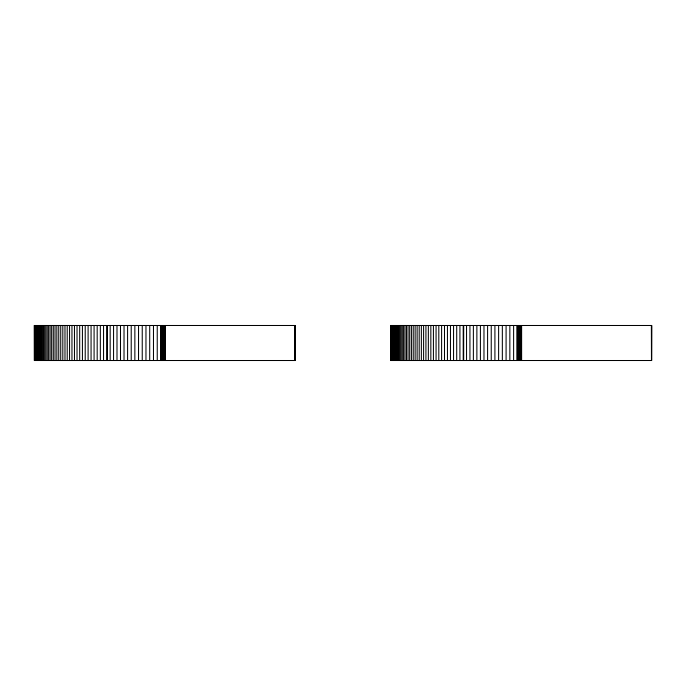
<?xml version="1.0" encoding="UTF-8"?>
<svg xmlns="http://www.w3.org/2000/svg" width="686" height="686" viewBox="0 0 686 686"><rect width="100%" height="100%" fill="white"/><g stroke="black" fill="none" stroke-linecap="round" stroke-linejoin="round"><path stroke-width="1.03" d="M34.3 325.49L295.323 325.49L295.314 360.51L34.3 360.51L34.369 325.49L34.506 360.51M390.677 325.49L651.7 325.49L651.666 360.51L390.677 360.51L390.677 325.49L390.746 360.51M651.631 325.49L651.563 360.51M651.374 325.49L651.477 360.51M521.617 325.49L521.617 360.51M521.188 325.49L521.188 360.51M520.768 325.49L520.768 360.51M520.34 325.49L520.34 360.51M519.919 325.49L519.919 360.51M519.499 325.49L519.499 360.51M519.07 325.49L519.07 360.51M518.65 325.49L518.65 360.51M518.222 325.49L518.222 360.51M517.801 325.49L517.801 360.51M517.381 325.49L517.381 360.51M516.987 325.49L516.987 360.51M513.617 325.49L513.617 360.51M509.852 325.49L509.852 360.51M506.088 325.49L506.088 360.51M502.341 325.49L502.341 360.51M498.619 325.49L498.619 360.51M494.915 325.49L494.915 360.51M491.236 325.49L491.236 360.51M487.592 325.49L487.592 360.51M483.973 325.49L483.973 360.51M480.406 325.49L480.406 360.51M476.873 325.49L476.873 360.51M473.374 325.49L473.374 360.51M469.936 325.49L469.936 360.51M466.549 325.49L466.549 360.51M463.685 325.49L463.685 360.51M463.213 325.49L463.213 360.51M459.929 325.49L459.929 360.51M456.713 325.49L456.713 360.51M453.557 325.49L453.557 360.51M450.462 325.49L450.462 360.51M447.443 325.49L447.443 360.51M444.494 325.49L444.494 360.51M441.604 325.49L441.604 360.51M438.8 325.49L438.8 360.51M436.064 325.49L436.064 360.51M433.415 325.49L433.415 360.51M430.842 325.49L430.842 360.51M428.347 325.49L428.347 360.51M425.929 325.49L425.929 360.51M423.596 325.49L423.596 360.51M421.358 325.49L421.358 360.51M419.197 325.49L419.197 360.51M417.122 325.49L417.122 360.51M415.124 325.49L415.124 360.51M413.229 325.49L413.229 360.51M411.411 325.49L411.411 360.51M409.679 325.49L409.679 360.51M408.033 325.49L408.033 360.51M406.464 325.49L406.464 360.51M404.989 325.49L404.989 360.51M403.591 325.49L403.591 360.51M402.288 325.49L402.288 360.51M401.053 325.49L401.053 360.51M399.904 325.49L399.904 360.51M398.832 325.49L398.832 360.51M397.837 325.49L397.837 360.51M396.92 325.49L396.92 360.51M396.079 325.49L396.079 360.51M395.308 325.49L395.308 360.51M394.604 325.49L394.604 360.51M393.97 325.49L393.97 360.51M393.404 325.49L393.404 360.51M392.898 325.49L392.898 360.51M392.452 325.49L392.452 360.51M392.066 325.49L392.066 360.51M391.732 325.49L391.732 360.51M391.449 325.49L391.449 360.51M391.363 325.49L391.363 360.51M391.234 325.49L391.217 360.51M391.003 325.49L391.003 360.51M390.891 325.49L390.9 360.51M295.1 325.49L295.186 360.51M294.971 325.49L294.997 360.51M294.886 325.49L294.886 360.51M294.783 325.49L294.766 360.51M294.637 325.49L294.637 360.51M165.232 325.49L165.232 360.51M164.811 325.49L164.811 360.51M164.383 325.49L164.383 360.51M163.963 325.49L163.963 360.51M163.542 325.49L163.542 360.51M163.114 325.49L163.114 360.51M162.693 325.49L162.693 360.51M162.273 325.49L162.273 360.51M161.845 325.49L161.845 360.51M161.424 325.49L161.424 360.51M160.996 325.49L160.996 360.51M160.61 325.49L160.61 360.51M157.24 325.49L157.24 360.51M153.475 325.49L153.475 360.51M149.711 325.49L149.711 360.51M145.964 325.49L145.964 360.51M142.242 325.49L142.242 360.51M138.538 325.49L138.538 360.51M134.859 325.49L134.859 360.51M131.215 325.49L131.215 360.51M127.596 325.49L127.596 360.51M124.02 325.49L124.02 360.51M120.487 325.49L120.487 360.51M116.997 325.49L116.997 360.51M113.559 325.49L113.559 360.51M110.172 325.49L110.172 360.51M107.308 325.49L107.308 360.51M106.827 325.49L106.827 360.51M103.552 325.49L103.552 360.51M100.336 325.49L100.336 360.51M97.18 325.49L97.18 360.51M94.085 325.49L94.085 360.51M91.067 325.49L91.067 360.51M88.108 325.49L88.108 360.51M85.227 325.49L85.227 360.51M82.423 325.49L82.423 360.51M79.687 325.49L79.687 360.51M77.029 325.49L77.029 360.51M74.465 325.49L74.465 360.51M71.961 325.49L71.961 360.51M69.552 325.49L69.552 360.51M67.219 325.49L67.219 360.51M64.981 325.49L64.981 360.51M62.82 325.49L62.82 360.51M60.737 325.49L60.737 360.51M58.747 325.49L58.747 360.51M56.844 325.49L56.844 360.51M55.026 325.49L55.026 360.51M53.294 325.49L53.294 360.51M51.647 325.49L51.647 360.51M50.087 325.49L50.087 360.51M48.612 325.49L48.612 360.51M47.214 325.49L47.214 360.51M45.902 325.49L45.902 360.51M44.676 325.49L44.676 360.51M43.527 325.49L43.527 360.51M42.455 325.49L42.455 360.51M41.46 325.49L41.46 360.51M40.543 325.49L40.543 360.51M39.702 325.49L39.702 360.51M38.931 325.49L38.931 360.51M38.227 325.49L38.227 360.51M37.593 325.49L37.593 360.51M37.027 325.49L37.027 360.51M36.521 325.49L36.521 360.51M36.075 325.49L36.075 360.51M35.689 325.49L35.689 360.51M35.355 325.49L35.355 360.51M35.072 325.49L35.072 360.51M34.84 325.49L34.84 360.51M34.626 325.49L34.626 360.51"/></g></svg>
